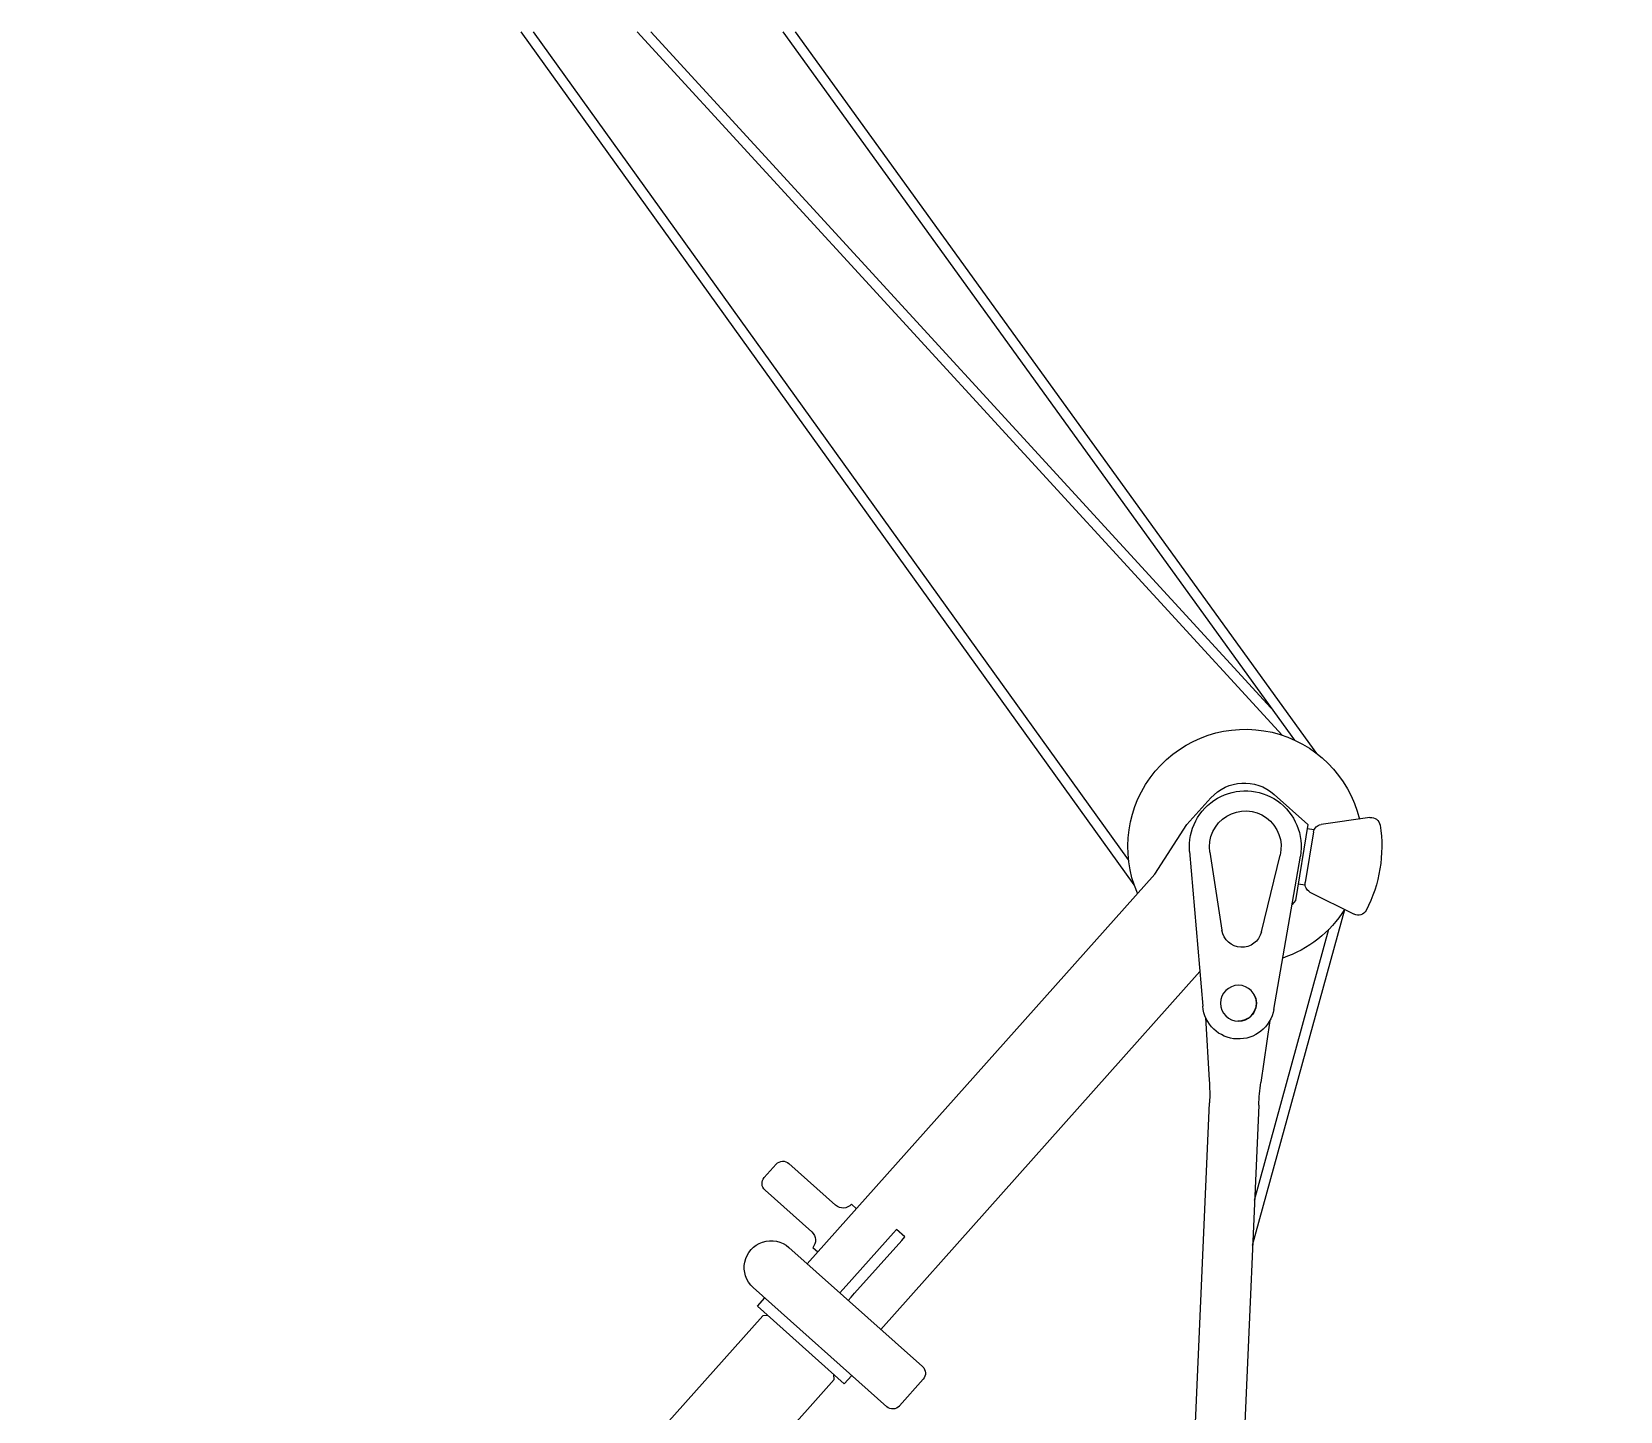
# Model space of a CAD drawing. Header units: millimetres. Extents: x -2078669 to -1085629, y -5987148 to 310365.
# Drawn here: x -1473275 to -1464401, y -2348845 to -2341140 of the extents above; entities that cross this region are included whole.
import ezdxf

# ---------------------------------------------------------------- set-up
doc = ezdxf.new("R2010")
doc.units = ezdxf.units.MM
doc.header["$LTSCALE"] = 500
doc.layers.add('2', color=7, linetype='Continuous')
doc.layers.add('D-BYP-STR8', color=5, linetype='Continuous', lineweight=25)
doc.layers.add('D-BYP-STRB', color=5, linetype='Continuous', lineweight=25)
doc.styles.add('MS ゴシック', font='MS Gothic.ttf')
doc.dimstyles.new('DIM-500-F', dxfattribs={"dimscale": 500, "dimtxt": 3.5, "dimasz": 2.5, "dimexe": 0, "dimexo": 2, "dimgap": 0.8, "dimtad": 1, "dimdec": 0, "dimzin": 0, "dimdsep": 46, "dimtxsty": 'MS ゴシック', "dimblk": 'OPEN', "dimcen": 0.1, "dimclrd": 256, "dimclre": 256, "dimclrt": 256, "dimaunit": 1, "dimadec": 4, "dimazin": 0, "dimtfac": 1, "dimtdec": 0, "dimtmove": 2, "dimatfit": 3, "dimldrblk": 'OPEN', "dimfxl": 1, "dimtolj": 1, "dimtzin": 0, "dimlwd": -1, "dimlwe": -1, "dimarcsym": 2})

# ---------------------------------------------------------------- blocks, each defined once
blk = doc.blocks.new('_Open')
at = {"color": 0, "linetype": 'ByBlock', "lineweight": -2}
for p, q in [((-1, 0.1667), (0, 0)), ((-1, -0.1667), (0, 0)), ((0, 0), (-1, 0))]:
    blk.add_line(p, q, dxfattribs=at)
blk = doc.blocks.new('A$C57306f55')
at = {"layer": 'D-BYP-STRB', "linetype": 'Continuous'}
for p, q in [((678.2, 7102.9), (1842.9, 8715.1)), ((727.3, 7132.5), (1870.6, 8715.1)), ((2196.7, 8715.1), (755.7, 7143.8)), ((2166.3, 8715.1), (772.8, 7195.5)), ((1086, 6809), (2455.8, 8715.1)), ((1098.6, 6865), (2428.3, 8715.1)), ((773.6, 7011.4), (698.3, 6944.2)), ((968.1, 6943.7), (914.8, 7003.4)), ((559.2, 6959.4), (668.5, 6944)), ((684, 6931.8), (699.8, 6934.3)), ((685.4, 6927.4), (704, 6814.3)), ((698.3, 6944.2), (725.4, 6774.1)), ((1039.7, 6833.3), (968.1, 6943.7)), ((774.1, 6531), (714.6, 6873)), ((801.9, 6703.9), (760.1, 6875.5)), ((916.9, 6882.3), (890.1, 6707.8)), ((962.3, 6883.7), (932.7, 6537.9)), ((1039.7, 6833.3), (1816.5, 5962.5)), ((693.3, 6793.2), (594.7, 6743.6)), ((719.4, 6811.8), (704.1, 6809.4)), ((821.4, 6004.4), (615.6, 6754.2)), ((725.4, 6774.1), (733.4, 6765.1)), ((817.1, 6104.9), (650.9, 6710.1)), ((1652.4, 5816), (939.3, 6615.4)), ((782.9, 6506.2), (803.1, 6367.8)), ((918.1, 6372.8), (926.3, 6512.8)), ((998.1, 4469.6), (917.7, 6322)), ((807.9, 6317.2), (888.2, 4464.8)), ((1753.2, 6093.6), (1857.7, 6186.8)), ((1885.9, 6185.2), (1912.5, 6155.3)), ((1910.9, 6127.1), (1806.5, 6033.9)), ((1717.9, 6095.6), (1706.7, 6085.6)), ((1598.7, 6022.7), (1617.3, 6039.4)), ((1617.3, 6039.4), (1624.2, 6031.6)), ((1559.1, 5732.8), (1857.6, 5999.1)), ((1605.6, 6014.9), (1598.7, 6022.7)), ((1710.7, 5897.1), (1605.6, 6014.9)), ((1624.2, 6031.6), (1729.4, 5913.7)), ((1793.2, 5988.6), (1804.4, 5998.6)), ((1937.5, 5909.5), (1639, 5643.3)), ((1718.5, 5888.4), (1710.7, 5897.1)), ((1729.4, 5913.7), (1737.1, 5905)), ((1743.8, 5897.6), (1737.1, 5905)), ((1718.5, 5888.4), (1725.1, 5880.9)), ((1734, 5694.5), (1928, 5867.6)), ((1928, 5867.6), (1911.4, 5886.2)), ((1904.9, 5847), (1916.2, 5846.3)), ((1916.2, 5846.3), (3549.4, 4015.4)), ((1756.5, 5703.8), (1757.1, 5715.1)), ((1557.5, 5704.6), (1610.7, 5644.9)), ((1734, 5694.5), (1717.3, 5713.2)), ((3171.9, 4117.2), (1756.5, 5703.8))]:
    blk.add_line(p, q, dxfattribs=at)
blk.add_circle((853, 6544.8), 40, dxfattribs=at)
for centre, radius, start, end in [((837.8, 6894.4), 262.5, 336.6912, 166.4156), ((840.2, 6936.8), 100, 41.7348, 131.7348), ((837.8, 6894.4), 125, 355.0975, 189.8716), ((556.4, 6939.6), 20, 81.9762, 170.8833), ((837.8, 6894.4), 80, 351.2723, 193.6968), ((837.8, 6894.4), 305, 170.8833, 207.8035), ((665.7, 6924.2), 20, 9.3434, 81.9762), ((684.3, 6811.1), 20, 296.7106, 9.3434), ((837.8, 6894.4), 262.5, 336.6144, 336.6912), ((585.7, 6761.5), 20, 207.8035, 296.7106), ((837.8, 6894.4), 262.5, 212.2714, 251.3308), ((845.6, 6714.6), 45, 193.6968, 351.2723), ((837.8, 6894.4), 262.5, 251.3308, 251.3766), ((853, 6544.8), 80, 189.8716, 355.0975), ((853, 6544.8), 40, 149.1176, 272.4846), ((308.3, 6295.6), 500, 2.4846, 8.3054), ((1417.3, 6343.7), 500, 176.6637, 182.4846), ((1871, 6171.8), 20, 41.7348, 131.7348), ((1897.6, 6142), 20, 311.7348, 41.7348), ((1736.6, 6112.2), 25, 221.7348, 311.7348), ((1823.1, 6015.2), 25, 131.7348, 221.7348), ((1897.5, 5954.3), 60, 311.7348, 131.7348), ((1572.4, 5717.9), 20, 131.7348, 221.7348), ((1625.7, 5658.2), 20, 221.7348, 311.7348)]:
    blk.add_arc(centre, radius, start, end, dxfattribs=at)

msp = doc.modelspace()

# ---------------------------------------------------------------- block references
at = {"layer": '2', "xscale": -2.5, "yscale": 2.5, "zscale": 2.5}
msp.add_blockref('A$C57306f55', (-1464401.3, -2362928.2, 708000), dxfattribs=at)

# ---------------------------------------------------------------- leaders
at = {"layer": 'D-BYP-STR8'}
msp.add_leader([(-1465618.4, -2353717.1, 708000), (-1459590.3, -2342655, 708000)], dimstyle='DIM-500-F', dxfattribs=at)

doc.saveas('drawing.dxf')
